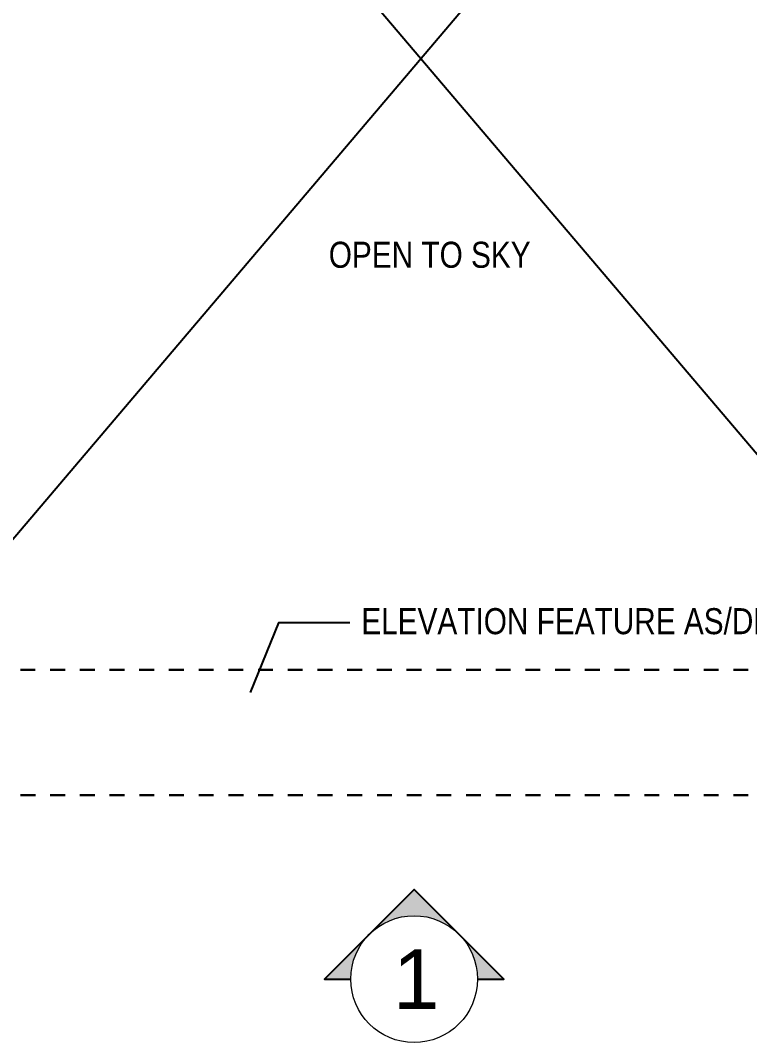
# Model space of a CAD drawing. Header units: inches. Extents: x 0 to 429, y 0 to 146.
# Drawn here: x 245.24 to 250.15, y 98.55 to 105.43 of the extents above; entities that cross this region are included whole.
import ezdxf
from ezdxf.enums import TextEntityAlignment as Align

# ---------------------------------------------------------------- set-up
doc = ezdxf.new("R2010")
doc.units = ezdxf.units.IN
doc.header["$MEASUREMENT"] = 0
doc.linetypes.add('Xr-4BHK-A-B-Typical-Sub$0$DASHED', pattern=[0.75, 0.5, -0.25])
doc.layers.add('XR-4BHK-A-B-TYPICAL-SUB$0$ELE', color=4, linetype='Continuous')
doc.layers.add('XR-4BHK-A-B-TYPICAL-SUB$0$LINE ABOVE', color=6, linetype='Xr-4BHK-A-B-Typical-Sub$0$DASHED', lineweight=30)
doc.styles.add('Xr-4BHK-A-B-Typical-Sub$0$$0$DIM', font='arial.ttf', dxfattribs={"height": 4})
doc.styles.add('Xr-4BHK-A-B-Typical-Sub$0$$1$Standard', font='arial.ttf')
doc.styles.add('Xr-4BHK-A-B-Typical-Sub$0$Standard', font='ARIALN.TTF')

# ---------------------------------------------------------------- blocks, each defined once
blk = doc.blocks.new('Xr-4BHK-A-B-Typical-Sub$0$core typ')
at = {"layer": 'XR-4BHK-A-B-TYPICAL-SUB$0$ELE'}
for p, q in [((-5324.1, -6264.8), (0.4, 0.2)), ((-3660.4, 0), (1665.9, -6264.8))]:
    blk.add_line(p, q, dxfattribs=at)
at = {"layer": 'XR-4BHK-A-B-TYPICAL-SUB$0$LINE ABOVE'}
for p, q in [((-5325.2, -6265), (1665.2, -6265.2)), ((-5324.6, -7109.8), (1665.4, -7110))]:
    blk.add_line(p, q, dxfattribs=at)
blk = doc.blocks.new('Xr-4BHK-A-B-Typical-Sub$0$$0$DOOR NO')
at = {"lineweight": 0}
blk.add_circle((0, 0), 10, dxfattribs=at)
at = {"style": 'Xr-4BHK-A-B-Typical-Sub$0$$0$DIM'}
blk.add_attdef('X1', text='', height=9, dxfattribs=at).set_placement((0, 0), align=Align.MIDDLE_CENTER)

msp = doc.modelspace()

# ---------------------------------------------------------------- hatches: boundary and pattern name
h = msp.add_hatch(color=256)
h.dxf.hatch_style = 1
h.paths.add_polyline_path([(247.889, 99.5817), (247.5872, 99.2799, -0.414214), (248.1907, 99.2799)])
h.paths.add_polyline_path([(248.1907, 99.2799, -0.198912), (248.3157, 98.9782), (248.4925, 98.9782)])
h.paths.add_polyline_path([(247.5872, 99.2799), (247.2855, 98.9782), (247.4623, 98.9782, -0.198912)])

# ---------------------------------------------------------------- linework, layer by layer
for points in [[(247.4559, 101.3761), (246.9754, 101.3761), (246.7845, 100.9067)], [(248.3157, 98.9782), (248.4925, 98.9782), (247.889, 99.5817), (247.2855, 98.9782), (247.4623, 98.9782)]]:
    msp.add_lwpolyline(points)

# ---------------------------------------------------------------- block references
at = {"xscale": 0.001, "yscale": 0.001, "zscale": 0.001}
msp.add_blockref('Xr-4BHK-A-B-Typical-Sub$0$core typ', (249.7638, 107.3248), dxfattribs=at)
ref = msp.add_blockref('Xr-4BHK-A-B-Typical-Sub$0$$0$DOOR NO', (247.889, 98.9782), dxfattribs=dict(xscale=0.04267199999999138, yscale=0.04267199999999138, zscale=0.04267199999999138))
ref.add_attrib('X1', '1', dxfattribs={"height": 0.4, "style": 'Xr-4BHK-A-B-Typical-Sub$0$$1$Standard'}).set_placement((247.9033, 98.9782), align=Align.MIDDLE_CENTER)

# ---------------------------------------------------------------- texts
at = {"style": 'Xr-4BHK-A-B-Typical-Sub$0$Standard'}
for s, p in [('OPEN TO SKY', (247.3144, 103.7638)), ('ELEVATION FEATURE AS/DETAILS', (247.5334, 101.2988))]:
    msp.add_text(s, height=0.175, dxfattribs=at).set_placement(p)

doc.saveas('drawing.dxf')
